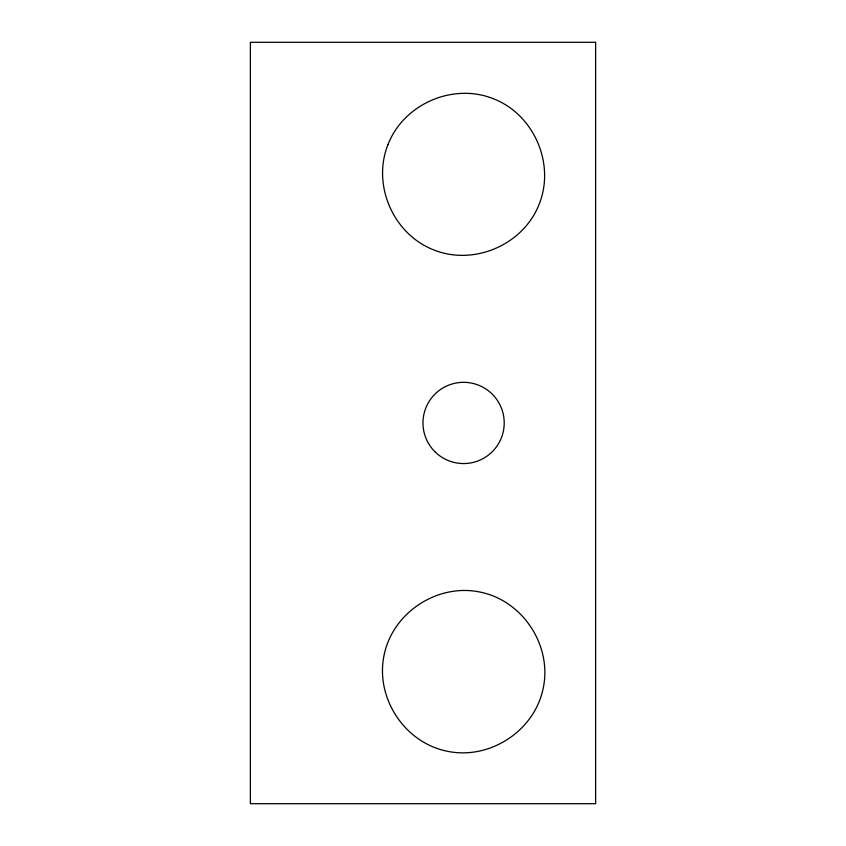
<?xml version="1.0" encoding="UTF-8"?>
<svg xmlns="http://www.w3.org/2000/svg" width="846" height="846" viewBox="0 0 846 846"><rect width="100%" height="100%" fill="white"/><g stroke="black" fill="none" stroke-linecap="round" stroke-linejoin="round"><path stroke-width="1.27" d="M384.348 654.011C374.641 696.406 403.5 741.794 446.011 750.973C488.406 760.691 533.794 731.822 542.973 689.321C552.692 646.926 523.822 601.538 481.311 592.348C438.926 582.64 393.538 611.51 384.348 654.011M387.986 144.571C371.806 184.936 393.263 234.268 433.829 249.94C474.194 266.12 523.515 244.663 539.198 204.098C555.378 163.733 533.911 114.4 493.345 98.728C452.98 82.548 403.658 104.005 387.986 144.571M595.626 42.3L250.374 42.3L250.374 803.7L595.626 803.7L595.626 42.3M434.865 451.669A40.629 40.629 0 0 0 502.831 433.459A40.629 40.629 0 0 0 453.075 383.703A40.629 40.629 0 0 0 434.865 451.669"/></g></svg>
